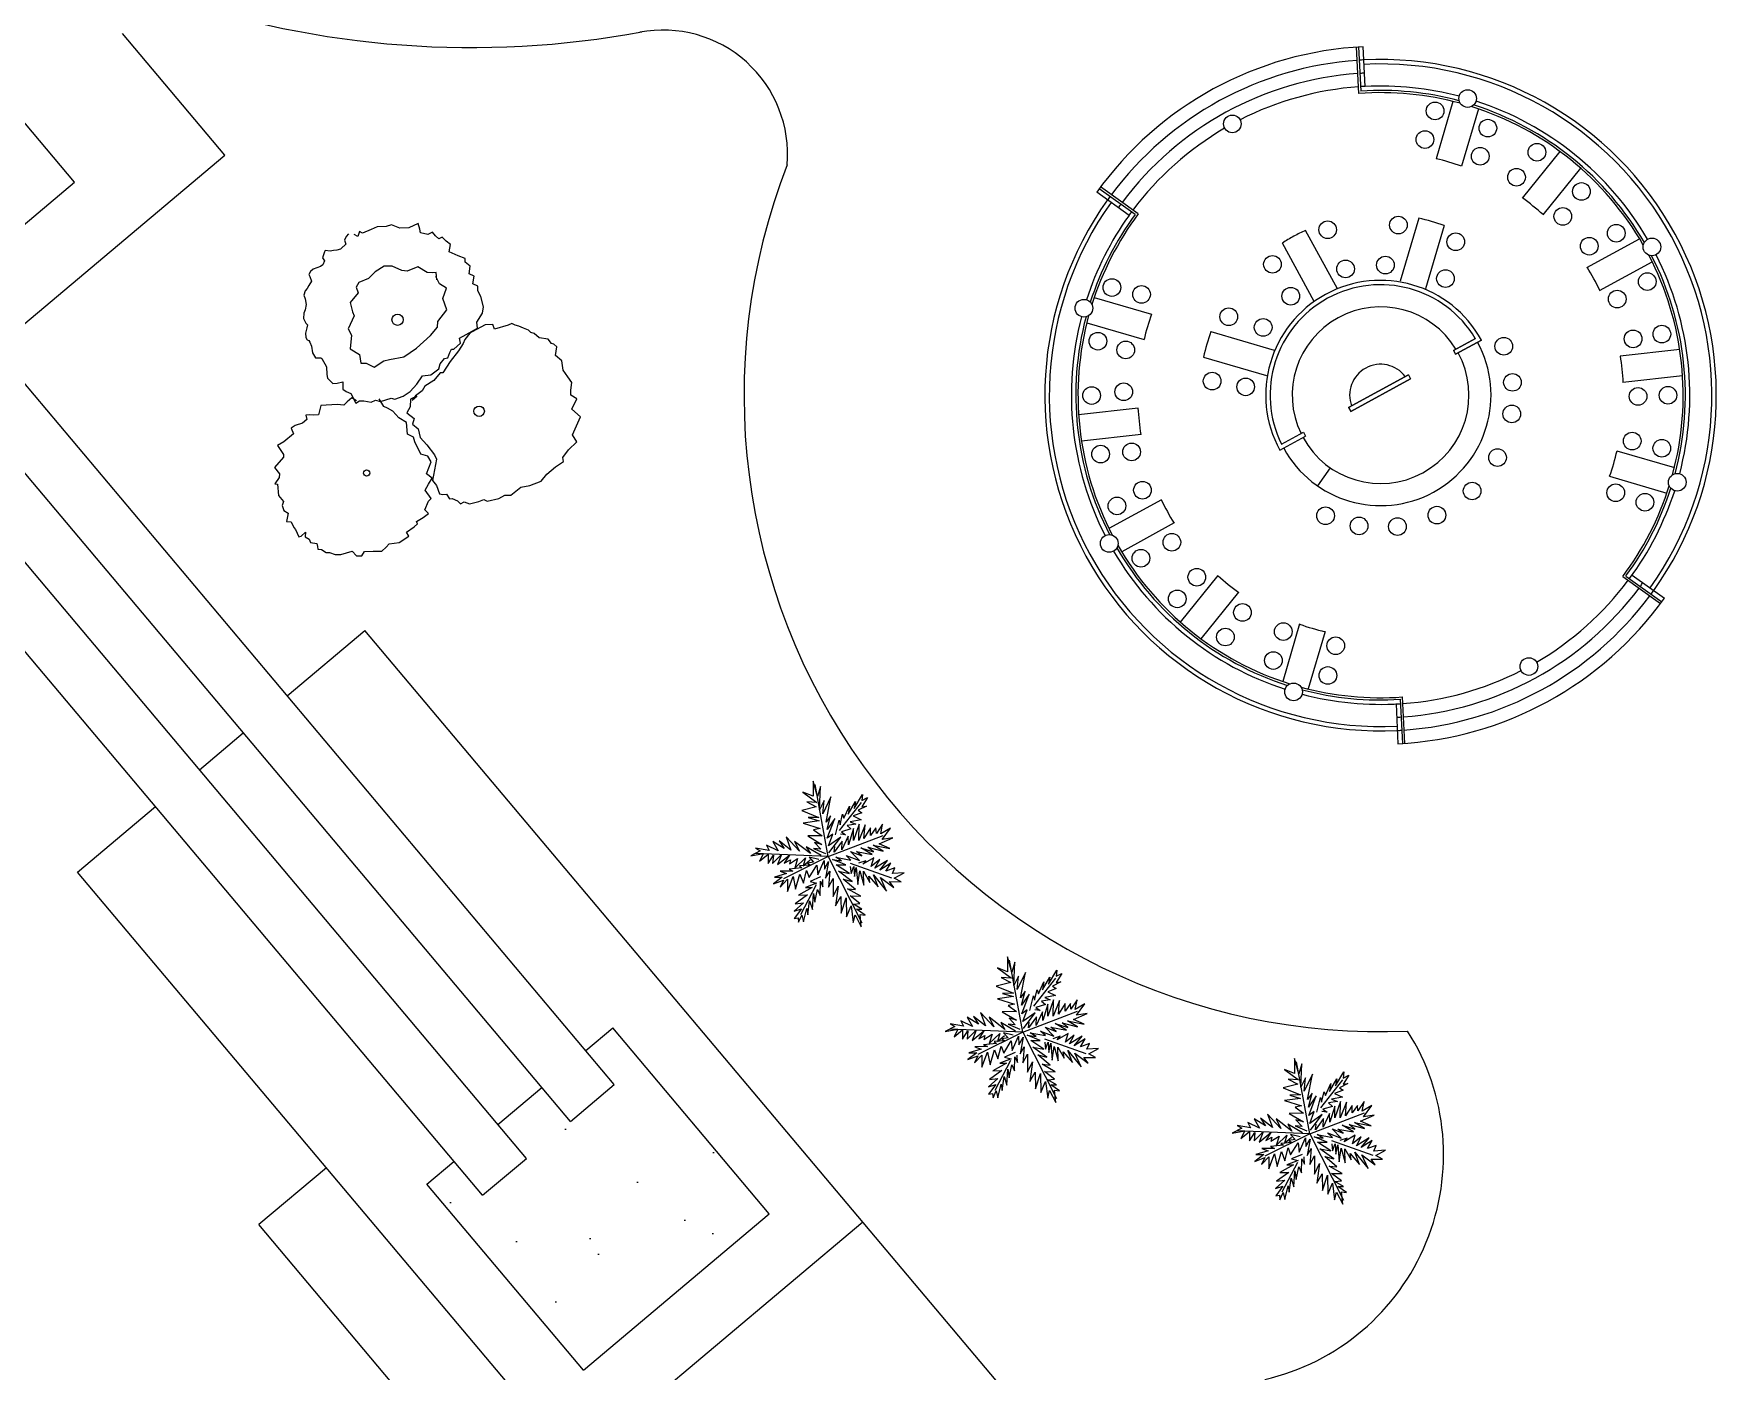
# Model space of a CAD drawing. Header units: millimetres. Extents: x 185 to 501, y 106 to 528.
# Drawn here: x 293.37 to 331.46, y 262.84 to 293.13 of the extents above; entities that cross this region are included whole.
import ezdxf

# ---------------------------------------------------------------- set-up
doc = ezdxf.new("R2010")
doc.units = ezdxf.units.MM
for name, color, linetype in [('arboles', 84, 'Continuous'), ('columnas', 170, 'Continuous'), ('MUEBLES', 33, 'Continuous'), ('pavimento', 252, 'Continuous'), ('texto', 7, 'Continuous')]:
    doc.layers.add(name, color=color, linetype=linetype)
doc.layers.add('Paredes', color=141, linetype='Continuous', lineweight=9)

msp = doc.modelspace()

# ---------------------------------------------------------------- hatches: boundary and pattern name
at = {"layer": 'Paredes'}
h = msp.add_hatch(dxfattribs=at)
h.set_pattern_fill('AR-SAND', color=256, scale=0.08, angle=-5.074, style=0)
h.set_pattern_definition([(32.426, (-1948.3092, 285.1962), (0.218778, 3.911284), [0, -3.08864, 0, -3.4544, 0, -3.302]), (2.426, (-1948.309, 285.196), (4.089276, 5.394073), [0, -1.66624, 0, -2.78384, 0, -1.0668]), (322.426, (-1950.7988, 285.4173), (6.3041585, -0.5482056), [0, -1.016, 0, -3.6576, 0, -4.7752]), (312.426, (-1950.799, 285.4173), (6.242246, 1.2362), [0, -0.508, 0, -2.39776, 0, -2.7432])])
h.paths.add_polyline_path([(305.522, 268.5), (304.878, 269.266), (303.883, 268.429), (304.527, 267.663), (303.532, 266.827), (302.888, 267.592), (302.276, 267.077), (305.817, 262.868), (310.026, 266.409), (306.485, 270.618), (305.873, 270.103), (306.516, 269.337)])

# ---------------------------------------------------------------- linework, layer by layer
at = {"layer": 'arboles', "linetype": 'Continuous'}
for p, q in [((301.147, 288.754), (301.01, 288.696)), ((301.356, 288.764), (301.147, 288.754)), ((301.474, 288.803), (301.356, 288.764)), ((301.665, 288.725), (301.474, 288.803)), ((301.865, 288.735), (301.665, 288.725)), ((302.075, 288.833), (301.865, 288.735)), ((302.111, 288.705), (302.075, 288.833)), ((300.437, 288.363), (300.337, 288.265)), ((300.446, 288.539), (300.41, 288.451)), ((300.41, 288.451), (300.437, 288.363)), ((300.501, 288.598), (300.446, 288.539)), ((300.71, 288.539), (300.628, 288.578)), ((300.628, 288.578), (300.628, 288.578)), ((300.746, 288.647), (300.71, 288.539)), ((300.819, 288.608), (300.746, 288.647)), ((301.01, 288.696), (300.819, 288.608)), ((302.129, 288.617), (302.111, 288.705)), ((302.293, 288.578), (302.129, 288.617)), ((302.402, 288.637), (302.293, 288.578)), ((302.466, 288.549), (302.402, 288.637)), ((302.548, 288.481), (302.466, 288.549)), ((302.62, 288.52), (302.548, 288.481)), ((302.711, 288.432), (302.62, 288.52)), ((302.811, 288.353), (302.711, 288.432)), ((302.775, 288.187), (302.811, 288.353)), ((299.955, 288.187), (299.909, 288.05)), ((299.909, 288.05), (299.955, 287.982)), ((299.955, 287.982), (299.918, 287.894)), ((299.973, 288.217), (299.955, 288.187)), ((300.082, 288.207), (299.973, 288.217)), ((300.164, 288.217), (300.082, 288.207)), ((300.237, 288.226), (300.164, 288.217)), ((300.319, 288.246), (300.237, 288.226)), ((300.337, 288.265), (300.319, 288.246)), ((302.984, 288.099), (302.775, 288.187)), ((303.139, 288.041), (302.984, 288.099)), ((303.139, 287.953), (303.139, 288.041)), ((299.636, 287.747), (299.6, 287.679)), ((299.6, 287.679), (299.627, 287.63)), ((299.627, 287.63), (299.664, 287.522)), ((299.7, 287.796), (299.636, 287.747)), ((299.864, 287.855), (299.7, 287.796)), ((299.918, 287.894), (299.864, 287.855)), ((301.106, 287.737), (300.95, 287.582)), ((301.31, 287.866), (301.106, 287.737)), ((301.49, 287.866), (301.31, 287.866)), ((301.707, 287.763), (301.49, 287.866)), ((301.827, 287.75), (301.707, 287.763)), ((302.067, 287.853), (301.827, 287.75)), ((302.283, 287.724), (302.067, 287.853)), ((302.391, 287.711), (302.283, 287.724)), ((302.487, 287.724), (302.391, 287.711)), ((302.56, 287.466), (302.475, 287.634)), ((302.499, 287.556), (302.487, 287.724)), ((303.257, 287.865), (303.139, 287.953)), ((303.23, 287.689), (303.257, 287.865)), ((303.348, 287.64), (303.23, 287.689)), ((303.312, 287.464), (303.348, 287.64)), ((299.518, 287.307), (299.491, 287.209)), ((299.491, 287.209), (299.518, 287.122)), ((299.564, 287.356), (299.518, 287.307)), ((299.6, 287.425), (299.564, 287.356)), ((299.664, 287.522), (299.6, 287.425)), ((300.722, 287.259), (300.541, 287.04)), ((300.734, 287.492), (300.674, 287.389)), ((300.674, 287.389), (300.722, 287.259)), ((300.95, 287.582), (300.734, 287.492)), ((302.716, 287.363), (302.56, 287.466)), ((302.632, 287.13), (302.716, 287.363)), ((303.43, 287.415), (303.312, 287.464)), ((303.43, 287.307), (303.43, 287.415)), ((303.494, 287.18), (303.43, 287.307)), ((299.518, 286.877), (299.491, 286.799)), ((299.518, 287.122), (299.545, 286.994)), ((299.545, 286.994), (299.518, 286.877)), ((300.541, 287.04), (300.59, 286.833)), ((300.59, 286.833), (300.626, 286.743)), ((302.523, 286.614), (302.728, 286.872)), ((302.728, 286.872), (302.632, 287.13)), ((303.557, 286.946), (303.494, 287.18)), ((303.53, 286.799), (303.557, 286.946)), ((299.491, 286.799), (299.482, 286.682)), ((299.482, 286.682), (299.536, 286.574)), ((299.555, 286.466), (299.527, 286.349)), ((299.536, 286.574), (299.573, 286.535)), ((299.573, 286.535), (299.555, 286.466)), ((300.626, 286.743), (300.493, 286.446)), ((300.493, 286.446), (300.565, 286.304)), ((302.355, 286.291), (302.511, 286.485)), ((302.511, 286.485), (302.523, 286.614)), ((303.166, 286.32), (303.421, 286.457)), ((303.594, 286.535), (303.303, 286.378)), ((303.403, 286.594), (303.53, 286.799)), ((303.421, 286.457), (303.403, 286.594)), ((303.767, 286.545), (303.594, 286.535)), ((303.803, 286.437), (303.767, 286.545)), ((304.112, 286.525), (303.803, 286.437)), ((304.194, 286.564), (304.112, 286.525)), ((304.276, 286.525), (304.194, 286.564)), ((304.358, 286.506), (304.276, 286.525)), ((304.458, 286.457), (304.358, 286.506)), ((304.576, 286.418), (304.458, 286.457)), ((299.527, 286.349), (299.536, 286.251)), ((299.536, 286.251), (299.564, 286.193)), ((299.564, 286.193), (299.6, 286.183)), ((299.6, 286.183), (299.627, 286.144)), ((299.627, 286.144), (299.664, 286.056)), ((300.565, 286.304), (300.541, 285.994)), ((302.043, 286.007), (302.355, 286.291)), ((302.884, 285.987), (303.039, 286.124)), ((303.093, 286.114), (302.993, 285.948)), ((303.012, 286.232), (303.166, 286.32)), ((303.039, 286.124), (303.012, 286.232)), ((303.13, 286.202), (303.093, 286.114)), ((303.248, 286.349), (303.13, 286.202)), ((303.303, 286.378), (303.248, 286.349)), ((304.631, 286.359), (304.576, 286.418)), ((304.704, 286.339), (304.631, 286.359)), ((304.813, 286.242), (304.704, 286.339)), ((305.022, 286.212), (304.813, 286.242)), ((305.095, 286.114), (305.022, 286.212)), ((305.149, 286.095), (305.095, 286.114)), ((305.213, 286.036), (305.149, 286.095)), ((299.664, 286.056), (299.682, 285.899)), ((299.682, 285.899), (299.755, 285.792)), ((299.755, 285.792), (299.873, 285.792)), ((299.873, 285.792), (299.9, 285.772)), ((299.9, 285.772), (300, 285.586)), ((300.541, 285.994), (300.746, 285.865)), ((300.746, 285.865), (300.782, 285.671)), ((301.082, 285.581), (301.298, 285.723)), ((301.298, 285.723), (301.43, 285.749)), ((301.43, 285.749), (301.755, 285.813)), ((301.755, 285.813), (302.043, 286.007)), ((302.575, 285.655), (302.675, 285.772)), ((302.802, 285.704), (302.639, 285.45)), ((302.675, 285.772), (302.748, 285.792)), ((302.748, 285.792), (302.793, 285.909)), ((302.793, 285.909), (302.83, 285.987)), ((302.993, 285.948), (302.802, 285.704)), ((302.83, 285.987), (302.884, 285.987)), ((305.186, 285.841), (305.213, 286.036)), ((305.331, 285.723), (305.186, 285.841)), ((305.359, 285.508), (305.331, 285.723)), ((300, 285.586), (300.009, 285.41)), ((300.009, 285.41), (300.028, 285.332)), ((300.028, 285.332), (300.146, 285.205)), ((300.782, 285.671), (300.902, 285.671)), ((300.902, 285.671), (301.082, 285.581)), ((302.047, 285.195), (302.175, 285.381)), ((302.175, 285.381), (302.366, 285.401)), ((302.366, 285.401), (302.548, 285.538)), ((302.575, 285.45), (302.429, 285.274)), ((302.548, 285.538), (302.575, 285.655)), ((302.639, 285.45), (302.575, 285.45)), ((305.468, 285.362), (305.359, 285.508)), ((305.559, 285.234), (305.468, 285.362)), ((300.146, 285.205), (300.246, 285.215)), ((300.246, 285.215), (300.373, 285.244)), ((300.373, 285.244), (300.373, 285.078)), ((300.373, 285.078), (300.446, 285.029)), ((300.446, 285.029), (300.555, 284.98)), ((300.555, 284.98), (300.664, 284.765)), ((301.547, 284.853), (301.738, 284.922)), ((301.738, 284.922), (301.893, 285.029)), ((301.893, 285.029), (302.047, 285.195)), ((302.047, 284.922), (301.902, 284.853)), ((302.02, 284.931), (301.938, 284.834)), ((301.938, 284.834), (302.047, 284.922)), ((302.165, 285.039), (302.02, 284.931)), ((302.229, 285.146), (302.165, 285.039)), ((302.429, 285.274), (302.229, 285.146)), ((305.531, 285.058), (305.559, 285.234)), ((305.531, 284.941), (305.531, 285.058)), ((305.668, 284.863), (305.531, 284.941)), ((299.873, 284.706), (299.818, 284.501)), ((300.246, 284.736), (299.873, 284.706)), ((300.392, 284.716), (300.246, 284.736)), ((300.473, 284.794), (300.392, 284.716)), ((300.573, 284.882), (300.473, 284.794)), ((300.683, 284.814), (300.573, 284.882)), ((300.664, 284.765), (300.746, 284.814)), ((300.746, 284.814), (300.846, 284.814)), ((300.846, 284.814), (301.01, 284.785)), ((301.01, 284.785), (301.11, 284.834)), ((301.11, 284.834), (301.228, 284.804)), ((301.301, 284.687), (301.192, 284.863)), ((301.228, 284.804), (301.465, 284.873)), ((301.383, 284.648), (301.301, 284.687)), ((301.501, 284.579), (301.383, 284.648)), ((301.465, 284.873), (301.547, 284.853)), ((301.638, 284.433), (301.501, 284.579)), ((301.893, 284.677), (301.82, 284.54)), ((301.82, 284.54), (301.984, 284.413)), ((301.902, 284.853), (301.893, 284.677)), ((305.559, 284.628), (305.668, 284.863)), ((305.75, 284.452), (305.559, 284.628)), ((299.291, 284.257), (299.2, 284.198)), ((299.2, 284.198), (299.254, 284.071)), ((299.455, 284.306), (299.291, 284.257)), ((299.555, 284.394), (299.455, 284.306)), ((299.609, 284.501), (299.536, 284.491)), ((299.536, 284.491), (299.555, 284.394)), ((299.709, 284.491), (299.609, 284.501)), ((299.818, 284.501), (299.709, 284.491)), ((301.811, 284.325), (301.638, 284.433)), ((301.838, 284.061), (301.811, 284.325)), ((301.984, 284.413), (301.947, 284.286)), ((301.947, 284.286), (302.075, 284.178)), ((302.075, 284.178), (302.12, 283.983)), ((305.568, 284.042), (305.75, 284.452)), ((299.036, 283.885), (298.89, 283.807)), ((298.89, 283.807), (299.027, 283.602)), ((299.254, 284.071), (299.036, 283.885)), ((301.974, 283.993), (301.838, 284.061)), ((302.002, 283.885), (301.974, 283.993)), ((302.138, 283.611), (302.002, 283.885)), ((302.12, 283.983), (302.275, 283.817)), ((302.275, 283.817), (302.448, 283.592)), ((305.477, 283.709), (305.668, 283.885)), ((305.668, 283.885), (305.568, 284.042)), ((299.027, 283.543), (298.827, 283.308)), ((299.027, 283.602), (299.027, 283.543)), ((302.293, 283.563), (302.138, 283.611)), ((302.266, 283.162), (302.375, 283.435)), ((302.375, 283.435), (302.293, 283.563)), ((302.493, 283.494), (302.402, 283.015)), ((302.448, 283.592), (302.493, 283.494)), ((305.186, 283.318), (305.368, 283.445)), ((305.35, 283.533), (305.477, 283.709)), ((305.368, 283.445), (305.35, 283.533)), ((298.827, 283.308), (298.936, 283.162)), ((298.927, 283.083), (298.836, 282.937)), ((298.936, 283.162), (298.927, 283.083)), ((302.393, 283.064), (302.266, 283.162)), ((302.311, 282.927), (302.393, 283.064)), ((302.402, 283.015), (302.493, 282.898)), ((304.858, 282.995), (304.986, 283.152)), ((304.986, 283.152), (305.186, 283.318)), ((298.836, 282.937), (298.89, 282.927)), ((298.89, 282.927), (298.918, 282.673)), ((298.918, 282.673), (299.027, 282.536)), ((302.238, 282.79), (302.311, 282.927)), ((302.375, 282.604), (302.238, 282.79)), ((302.493, 282.898), (302.557, 282.712)), ((302.557, 282.712), (302.639, 282.692)), ((302.639, 282.692), (302.72, 282.702)), ((302.72, 282.702), (302.784, 282.595)), ((303.903, 282.604), (304.04, 282.683)), ((304.04, 282.683), (304.176, 282.683)), ((304.176, 282.683), (304.403, 282.859)), ((304.403, 282.859), (304.604, 282.898)), ((304.604, 282.898), (304.858, 282.995)), ((299.027, 282.536), (299, 282.448)), ((299, 282.448), (299.036, 282.331)), ((299.036, 282.331), (299.136, 282.272)), ((299.136, 282.272), (299.1, 282.086)), ((302.193, 282.174), (302.311, 282.262)), ((302.229, 282.35), (302.311, 282.546)), ((302.311, 282.262), (302.229, 282.35)), ((302.311, 282.546), (302.375, 282.604)), ((302.784, 282.595), (302.848, 282.604)), ((302.848, 282.604), (302.966, 282.555)), ((302.966, 282.555), (303.039, 282.487)), ((303.039, 282.487), (303.121, 282.526)), ((303.121, 282.526), (303.239, 282.487)), ((303.239, 282.487), (303.448, 282.536)), ((303.448, 282.536), (303.566, 282.585)), ((303.566, 282.585), (303.639, 282.546)), ((303.639, 282.546), (303.903, 282.604)), ((299.1, 282.086), (299.2, 282.076)), ((299.2, 282.076), (299.263, 281.949)), ((299.263, 281.949), (299.3, 281.9)), ((299.3, 281.9), (299.373, 281.734)), ((301.811, 281.842), (301.984, 281.959)), ((301.984, 281.959), (302.065, 282.027)), ((302.038, 282.086), (302.193, 282.174)), ((302.065, 282.027), (302.038, 282.086)), ((299.373, 281.734), (299.427, 281.754)), ((299.427, 281.754), (299.527, 281.842)), ((299.527, 281.842), (299.518, 281.734)), ((299.518, 281.734), (299.609, 281.685)), ((299.609, 281.685), (299.636, 281.607)), ((299.636, 281.607), (299.782, 281.587)), ((299.782, 281.587), (299.8, 281.519)), ((299.8, 281.519), (299.809, 281.46)), ((301.256, 281.411), (301.356, 281.499)), ((301.356, 281.499), (301.42, 281.578)), ((301.42, 281.578), (301.647, 281.607)), ((301.647, 281.607), (301.865, 281.754)), ((301.865, 281.754), (301.811, 281.842)), ((299.809, 281.46), (299.891, 281.451)), ((299.891, 281.451), (299.991, 281.382)), ((299.991, 281.382), (300.073, 281.382)), ((300.073, 281.382), (300.2, 281.333)), ((300.2, 281.333), (300.328, 281.333)), ((300.328, 281.333), (300.583, 281.411)), ((300.583, 281.411), (300.683, 281.304)), ((300.683, 281.304), (300.801, 281.304)), ((300.801, 281.304), (300.865, 281.402)), ((300.865, 281.402), (301.056, 281.411)), ((301.056, 281.411), (301.256, 281.411)), ((311.36, 274.499), (311.065, 276.127)), ((311.615, 275.088), (312.11, 275.723)), ((311.36, 274.499), (312.604, 274.974)), ((311.36, 274.499), (309.708, 274.57)), ((311.36, 274.499), (310.344, 273.992)), ((311.36, 274.499), (312.122, 272.999)), ((311.857, 274.35), (312.791, 274.017)), ((311.086, 273.854), (310.73, 273.175)), ((315.761, 270.522), (315.466, 272.15)), ((316.016, 271.111), (316.511, 271.746)), ((315.761, 270.522), (317.005, 270.997)), ((315.761, 270.522), (314.109, 270.592)), ((315.761, 270.522), (314.745, 270.015)), ((315.761, 270.522), (316.523, 269.021)), ((316.258, 270.373), (317.193, 270.04)), ((315.487, 269.876), (315.131, 269.198)), ((322.258, 268.219), (321.962, 269.847)), ((322.513, 268.808), (323.008, 269.443)), ((322.258, 268.219), (323.502, 268.694)), ((322.258, 268.219), (320.606, 268.289)), ((322.258, 268.219), (321.242, 267.712)), ((322.258, 268.219), (323.02, 266.719)), ((322.755, 268.07), (323.689, 267.737)), ((321.984, 267.573), (321.628, 266.895))]:
    msp.add_line(p, q, dxfattribs=at)
at = {"layer": 'arboles', "linetype": 'Continuous', "flags": 128}
for points in [[(311.375, 274.579), (311.642, 274.939), (311.363, 274.737), (311.461, 275.006), (311.339, 274.916), (311.506, 275.357), (311.335, 275.107), (311.414, 275.423), (311.309, 275.277), (311.422, 275.848), (311.236, 275.468), (311.267, 275.766), (311.163, 275.555), (311.183, 276.085), (311.118, 275.86), (311.015, 276.205), (311.02, 275.863), (310.788, 275.955), (311.105, 275.721), (310.876, 275.735), (311.09, 275.625), (310.763, 275.543), (311.149, 275.382), (310.907, 275.378), (311.151, 275.304), (310.789, 275.252), (311.178, 275.133), (311.029, 275.106), (311.222, 274.967), (310.894, 274.963), (311.217, 274.774), (311.051, 274.816), (311.191, 274.668), (311.029, 274.679), (311.298, 274.564)], [(311.522, 274.991), (311.605, 275.324), (311.626, 275.219), (311.685, 275.454), (311.716, 275.369), (311.838, 275.636), (311.807, 275.458), (311.973, 275.744), (311.947, 275.587), (312.134, 275.903), (312.121, 275.764), (312.25, 275.831), (312.12, 275.622), (312.223, 275.639), (312.035, 275.544), (312.12, 275.488), (311.926, 275.416), (312.102, 275.328), (311.858, 275.282), (311.986, 275.228), (311.786, 275.201), (311.874, 275.123), (311.659, 275.056), (311.754, 274.989), (311.637, 275.005)], [(311.144, 274.43), (310.925, 274.485), (311.029, 274.368), (310.891, 274.351), (310.956, 274.3), (310.711, 274.284), (310.764, 274.24), (310.473, 274.214), (310.561, 274.17), (310.275, 274.165), (310.418, 274.116), (310.143, 274.034), (310.32, 274.033), (310.117, 273.876), (310.345, 273.962), (310.271, 273.803), (310.436, 273.982), (310.436, 273.706), (310.565, 274.049), (310.622, 273.758), (310.72, 274.096), (310.798, 273.891), (310.87, 274.179), (310.93, 274.022), (311.098, 274.299), (311.122, 274.086), (311.268, 274.408), (311.275, 274.212), (311.369, 274.382), (311.301, 274.007), (311.393, 274.169), (311.367, 273.805), (311.471, 273.999), (311.468, 273.59), (311.583, 273.824), (311.524, 273.382), (311.646, 273.593), (311.651, 273.216), (311.767, 273.562), (311.772, 273.134), (311.877, 273.379), (311.926, 273.005), (311.969, 273.179), (312.108, 272.908), (312.079, 273.187), (312.195, 273.17), (312.001, 273.305), (312.122, 273.309), (311.931, 273.422), (312.077, 273.437), (311.856, 273.605), (312.096, 273.6), (311.798, 273.77), (311.979, 273.751), (311.701, 273.984), (311.904, 273.933), (311.59, 274.163), (311.841, 274.113), (311.541, 274.309), (311.756, 274.307), (311.458, 274.429), (311.662, 274.399), (311.528, 274.485), (311.874, 274.419), (311.767, 274.524), (312.069, 274.405), (311.866, 274.611), (312.118, 274.514), (311.999, 274.608), (312.353, 274.541), (312.095, 274.696), (312.382, 274.603), (312.253, 274.708), (312.602, 274.621), (312.373, 274.756), (312.751, 274.683), (312.514, 274.785), (312.819, 274.92), (312.581, 274.881), (312.767, 275.14), (312.548, 275.01), (312.59, 275.228), (312.452, 275.021), (312.44, 275.145), (312.32, 274.976), (312.319, 275.145), (312.169, 274.906), (312.195, 275.219), (312.049, 274.859), (312.056, 275.232), (311.928, 274.859), (311.932, 275.13), (311.819, 274.765), (311.812, 274.961), (311.669, 274.648), (311.675, 274.845), (311.491, 274.593), (311.51, 274.722)], [(311.198, 274.524), (310.863, 274.72), (310.957, 274.563), (310.599, 274.838), (310.708, 274.617), (310.405, 274.943), (310.516, 274.643), (310.249, 274.852), (310.362, 274.682), (310.104, 274.841), (310.227, 274.625), (309.962, 274.756), (310.022, 274.633), (309.716, 274.688), (309.822, 274.627), (309.609, 274.517), (309.893, 274.566), (309.806, 274.39), (310.001, 274.552), (310, 274.341), (310.117, 274.532), (310.1, 274.342), (310.305, 274.541), (310.213, 274.314), (310.479, 274.532), (310.365, 274.349), (310.505, 274.426), (310.481, 274.333), (310.666, 274.45), (310.6, 274.238), (310.844, 274.471), (310.789, 274.286), (310.952, 274.422)], [(311.859, 274.272), (311.875, 274.113), (311.937, 274.274), (311.952, 274.042), (311.995, 274.247), (312.029, 273.867), (312.076, 274.175), (312.166, 273.846), (312.159, 274.163), (312.302, 273.907), (312.275, 274.056), (312.489, 273.808), (312.382, 274.085), (312.682, 273.717), (312.543, 274.023), (312.844, 273.797), (312.748, 273.929), (313.011, 273.928), (312.854, 274.01), (313.075, 274.132), (312.815, 274.11), (312.869, 274.239), (312.666, 274.169), (312.775, 274.349), (312.529, 274.191), (312.704, 274.41), (312.418, 274.231), (312.525, 274.433), (312.33, 274.275), (312.391, 274.467), (312.143, 274.322), (312.211, 274.404), (312.042, 274.347)], [(311.187, 274.035), (310.95, 273.931), (311.096, 273.894), (310.842, 273.794), (310.994, 273.799), (310.687, 273.621), (310.887, 273.627), (310.608, 273.426), (310.799, 273.451), (310.588, 273.262), (310.752, 273.312), (310.59, 273.098), (310.68, 273.11), (310.689, 273.009), (310.759, 273.168), (310.798, 273.016), (310.875, 273.324), (310.895, 273.177), (310.939, 273.494), (311.003, 273.301), (311.024, 273.658), (311.053, 273.465), (311.117, 273.755), (311.178, 273.619), (311.184, 273.937), (311.24, 273.815), (311.238, 273.979)], [(315.776, 270.602), (316.043, 270.962), (315.764, 270.76), (315.862, 271.029), (315.74, 270.938), (315.907, 271.38), (315.736, 271.129), (315.815, 271.446), (315.71, 271.3), (315.823, 271.871), (315.637, 271.49), (315.668, 271.789), (315.564, 271.578), (315.584, 272.107), (315.519, 271.882), (315.416, 272.227), (315.421, 271.885), (315.189, 271.978), (315.506, 271.743), (315.277, 271.757), (315.491, 271.648), (315.164, 271.566), (315.55, 271.404), (315.308, 271.4), (315.552, 271.326), (315.19, 271.274), (315.579, 271.156), (315.43, 271.128), (315.623, 270.989), (315.295, 270.985), (315.618, 270.796), (315.452, 270.838), (315.592, 270.691), (315.43, 270.701), (315.699, 270.586)], [(315.923, 271.013), (316.006, 271.346), (316.027, 271.242), (316.086, 271.477), (316.117, 271.392), (316.24, 271.659), (316.208, 271.481), (316.375, 271.767), (316.348, 271.61), (316.535, 271.925), (316.522, 271.786), (316.651, 271.853), (316.521, 271.644), (316.624, 271.661), (316.436, 271.566), (316.522, 271.51), (316.327, 271.438), (316.503, 271.351), (316.259, 271.304), (316.387, 271.251), (316.187, 271.223), (316.275, 271.145), (316.06, 271.078), (316.155, 271.011), (316.038, 271.028)], [(315.545, 270.452), (315.326, 270.507), (315.43, 270.391), (315.292, 270.373), (315.357, 270.323), (315.112, 270.307), (315.165, 270.263), (314.874, 270.237), (314.962, 270.193), (314.676, 270.187), (314.819, 270.138), (314.544, 270.056), (314.721, 270.055), (314.518, 269.899), (314.746, 269.984), (314.672, 269.826), (314.837, 270.004), (314.837, 269.728), (314.966, 270.071), (315.023, 269.781), (315.121, 270.119), (315.199, 269.914), (315.271, 270.202), (315.331, 270.045), (315.499, 270.322), (315.523, 270.109), (315.669, 270.43), (315.676, 270.234), (315.77, 270.405), (315.702, 270.029), (315.794, 270.192), (315.768, 269.827), (315.872, 270.021), (315.869, 269.612), (315.984, 269.847), (315.925, 269.404), (316.047, 269.615), (316.052, 269.239), (316.168, 269.585), (316.173, 269.156), (316.278, 269.402), (316.327, 269.028), (316.37, 269.202), (316.509, 268.93), (316.48, 269.209), (316.596, 269.193), (316.402, 269.328), (316.524, 269.332), (316.332, 269.445), (316.478, 269.46), (316.257, 269.627), (316.497, 269.623), (316.199, 269.793), (316.38, 269.773), (316.102, 270.007), (316.305, 269.956), (315.991, 270.185), (316.242, 270.136), (315.942, 270.332), (316.157, 270.329), (315.859, 270.451), (316.063, 270.422), (315.929, 270.507), (316.275, 270.442), (316.168, 270.547), (316.47, 270.428), (316.267, 270.634), (316.519, 270.536), (316.4, 270.631), (316.754, 270.563), (316.496, 270.719), (316.783, 270.625), (316.654, 270.731), (317.003, 270.644), (316.774, 270.779), (317.152, 270.705), (316.915, 270.808), (317.22, 270.943), (316.982, 270.903), (317.168, 271.163), (316.949, 271.032), (316.991, 271.25), (316.853, 271.043), (316.841, 271.167), (316.721, 270.999), (316.72, 271.167), (316.57, 270.929), (316.596, 271.241), (316.45, 270.881), (316.457, 271.255), (316.329, 270.881), (316.333, 271.152), (316.22, 270.788), (316.213, 270.984), (316.07, 270.67), (316.076, 270.867), (315.892, 270.616), (315.911, 270.744)], [(315.599, 270.547), (315.264, 270.743), (315.358, 270.585), (315, 270.861), (315.109, 270.639), (314.806, 270.965), (314.917, 270.666), (314.65, 270.875), (314.763, 270.704), (314.505, 270.864), (314.628, 270.648), (314.363, 270.779), (314.423, 270.656), (314.117, 270.711), (314.223, 270.65), (314.01, 270.539), (314.294, 270.589), (314.207, 270.413), (314.402, 270.575), (314.401, 270.364), (314.518, 270.554), (314.501, 270.365), (314.706, 270.563), (314.614, 270.336), (314.88, 270.554), (314.766, 270.372), (314.906, 270.449), (314.882, 270.355), (315.067, 270.473), (315.001, 270.261), (315.245, 270.493), (315.19, 270.309), (315.353, 270.444)], [(316.26, 270.295), (316.276, 270.136), (316.338, 270.297), (316.353, 270.064), (316.396, 270.269), (316.43, 269.89), (316.477, 270.197), (316.567, 269.869), (316.56, 270.185), (316.703, 269.929), (316.676, 270.079), (316.89, 269.831), (316.783, 270.108), (317.083, 269.739), (316.944, 270.046), (317.245, 269.82), (317.149, 269.951), (317.412, 269.95), (317.255, 270.033), (317.476, 270.154), (317.216, 270.133), (317.27, 270.262), (317.067, 270.192), (317.176, 270.372), (316.93, 270.213), (317.105, 270.432), (316.819, 270.254), (316.926, 270.456), (316.731, 270.298), (316.792, 270.489), (316.544, 270.344), (316.612, 270.427), (316.443, 270.37)], [(315.588, 270.058), (315.351, 269.953), (315.497, 269.917), (315.243, 269.816), (315.395, 269.821), (315.088, 269.644), (315.288, 269.65), (315.009, 269.448), (315.2, 269.474), (314.989, 269.285), (315.153, 269.335), (314.991, 269.121), (315.081, 269.133), (315.09, 269.031), (315.16, 269.19), (315.199, 269.038), (315.277, 269.347), (315.296, 269.2), (315.341, 269.516), (315.404, 269.323), (315.425, 269.68), (315.454, 269.488), (315.518, 269.778), (315.579, 269.642), (315.585, 269.959), (315.641, 269.838), (315.639, 270.002)], [(322.273, 268.299), (322.54, 268.659), (322.261, 268.457), (322.358, 268.726), (322.237, 268.636), (322.403, 269.077), (322.233, 268.826), (322.312, 269.143), (322.206, 268.997), (322.319, 269.568), (322.133, 269.188), (322.165, 269.486), (322.06, 269.275), (322.081, 269.805), (322.016, 269.579), (321.913, 269.924), (321.918, 269.582), (321.686, 269.675), (322.003, 269.44), (321.773, 269.455), (321.987, 269.345), (321.661, 269.263), (322.047, 269.101), (321.805, 269.098), (322.049, 269.023), (321.687, 268.972), (322.075, 268.853), (321.926, 268.826), (322.12, 268.686), (321.791, 268.683), (322.115, 268.494), (321.948, 268.535), (322.088, 268.388), (321.927, 268.398), (322.196, 268.284)], [(322.419, 268.711), (322.503, 269.043), (322.524, 268.939), (322.583, 269.174), (322.613, 269.089), (322.736, 269.356), (322.705, 269.178), (322.871, 269.464), (322.845, 269.307), (323.032, 269.622), (323.018, 269.483), (323.147, 269.55), (323.017, 269.341), (323.121, 269.359), (322.933, 269.263), (323.018, 269.208), (322.823, 269.136), (323, 269.048), (322.755, 269.002), (322.884, 268.948), (322.683, 268.921), (322.772, 268.842), (322.556, 268.776), (322.652, 268.708), (322.535, 268.725)], [(322.042, 268.15), (321.822, 268.205), (321.927, 268.088), (321.789, 268.071), (321.854, 268.02), (321.608, 268.004), (321.662, 267.96), (321.371, 267.934), (321.459, 267.89), (321.173, 267.884), (321.316, 267.836), (321.041, 267.754), (321.218, 267.752), (321.015, 267.596), (321.243, 267.681), (321.169, 267.523), (321.334, 267.702), (321.334, 267.426), (321.463, 267.769), (321.52, 267.478), (321.617, 267.816), (321.695, 267.611), (321.768, 267.899), (321.827, 267.742), (321.996, 268.019), (322.02, 267.806), (322.165, 268.127), (322.172, 267.932), (322.267, 268.102), (322.199, 267.727), (322.291, 267.889), (322.265, 267.525), (322.369, 267.718), (322.366, 267.309), (322.481, 267.544), (322.422, 267.101), (322.543, 267.312), (322.548, 266.936), (322.665, 267.282), (322.67, 266.854), (322.775, 267.099), (322.823, 266.725), (322.867, 266.899), (323.006, 266.627), (322.977, 266.906), (323.093, 266.89), (322.898, 267.025), (323.02, 267.029), (322.829, 267.142), (322.975, 267.157), (322.754, 267.324), (322.994, 267.32), (322.696, 267.49), (322.876, 267.471), (322.598, 267.704), (322.801, 267.653), (322.488, 267.883), (322.739, 267.833), (322.438, 268.029), (322.653, 268.027), (322.356, 268.149), (322.56, 268.119), (322.426, 268.204), (322.772, 268.139), (322.665, 268.244), (322.967, 268.125), (322.764, 268.331), (323.016, 268.233), (322.897, 268.328), (323.251, 268.261), (322.992, 268.416), (323.28, 268.323), (323.151, 268.428), (323.5, 268.341), (323.271, 268.476), (323.649, 268.403), (323.412, 268.505), (323.717, 268.64), (323.479, 268.601), (323.664, 268.86), (323.446, 268.729), (323.488, 268.948), (323.35, 268.741), (323.338, 268.864), (323.218, 268.696), (323.217, 268.864), (323.067, 268.626), (323.093, 268.939), (322.947, 268.578), (322.954, 268.952), (322.826, 268.579), (322.829, 268.849), (322.717, 268.485), (322.71, 268.681), (322.566, 268.368), (322.572, 268.564), (322.389, 268.313), (322.408, 268.442)], [(322.095, 268.244), (321.761, 268.44), (321.855, 268.283), (321.497, 268.558), (321.605, 268.337), (321.303, 268.662), (321.414, 268.363), (321.147, 268.572), (321.259, 268.402), (321.002, 268.561), (321.124, 268.345), (320.86, 268.476), (320.92, 268.353), (320.614, 268.408), (320.72, 268.347), (320.507, 268.237), (320.791, 268.286), (320.703, 268.11), (320.899, 268.272), (320.898, 268.061), (321.015, 268.252), (320.998, 268.062), (321.203, 268.261), (321.111, 268.034), (321.377, 268.252), (321.262, 268.069), (321.402, 268.146), (321.379, 268.053), (321.564, 268.17), (321.498, 267.958), (321.741, 268.19), (321.686, 268.006), (321.85, 268.142)], [(322.757, 267.992), (322.773, 267.833), (322.835, 267.994), (322.85, 267.762), (322.893, 267.967), (322.927, 267.587), (322.974, 267.895), (323.064, 267.566), (323.057, 267.882), (323.2, 267.627), (323.173, 267.776), (323.387, 267.528), (323.279, 267.805), (323.58, 267.437), (323.441, 267.743), (323.742, 267.517), (323.646, 267.649), (323.908, 267.648), (323.752, 267.73), (323.972, 267.851), (323.713, 267.83), (323.766, 267.959), (323.563, 267.889), (323.673, 268.069), (323.427, 267.911), (323.602, 268.13), (323.316, 267.951), (323.423, 268.153), (323.228, 267.995), (323.289, 268.187), (323.041, 268.042), (323.109, 268.124), (322.94, 268.067)], [(322.085, 267.755), (321.848, 267.651), (321.994, 267.614), (321.74, 267.514), (321.892, 267.519), (321.585, 267.341), (321.785, 267.347), (321.505, 267.146), (321.697, 267.171), (321.486, 266.982), (321.649, 267.032), (321.488, 266.818), (321.577, 266.83), (321.586, 266.728), (321.656, 266.888), (321.696, 266.736), (321.773, 267.044), (321.792, 266.897), (321.837, 267.213), (321.901, 267.021), (321.922, 267.378), (321.951, 267.185), (322.015, 267.475), (322.076, 267.339), (322.082, 267.657), (322.138, 267.535), (322.136, 267.699)]]:
    msp.add_lwpolyline(points, dxfattribs=at)
at = {"layer": 'arboles', "linetype": 'Continuous'}
for centre, radius in [((301.611, 286.652), 0.128), ((303.457, 284.579), 0.119), ((300.91, 283.181), 0.0701)]:
    msp.add_circle(centre, radius, dxfattribs=at)
at = {"layer": 'columnas'}
for centre in [(325.834, 291.66), (320.507, 291.086), (320.507, 291.086), (330.006, 288.299), (317.147, 286.913), (330.58, 282.972), (317.72, 281.587), (327.22, 278.8), (327.22, 278.8), (327.22, 278.8), (327.22, 278.8), (321.893, 278.226)]:
    msp.add_circle(centre, 0.2, dxfattribs=at)
at = {"layer": 'MUEBLES'}
for p, q in [((323.373, 291.775), (323.32, 292.826)), ((323.42, 291.829), (323.37, 292.828)), ((325.502, 291.594), (325.122, 290.297)), ((326.078, 291.425), (325.697, 290.128)), ((327.923, 290.461), (327.071, 289.403)), ((328.39, 290.084), (327.538, 289.027)), ((318.309, 289.036), (317.495, 289.618)), ((318.379, 289.047), (317.524, 289.659)), ((324.727, 288.951), (324.308, 287.522)), ((325.302, 288.782), (324.883, 287.353)), ((322.362, 287.065), (321.64, 288.387)), ((322.889, 287.353), (322.166, 288.675)), ((328.534, 287.836), (329.725, 288.487)), ((328.821, 287.31), (330.013, 287.961)), ((317.381, 287.157), (318.678, 286.777)), ((317.212, 286.582), (318.509, 286.201)), ((320.024, 286.382), (321.453, 285.963)), ((319.855, 285.806), (321.284, 285.387)), ((330.635, 285.974), (329.285, 285.829)), ((330.7, 285.378), (329.349, 285.232)), ((317.027, 284.508), (318.377, 284.654)), ((317.092, 283.912), (318.442, 284.057)), ((329.212, 283.686), (330.515, 283.304)), ((322.721, 283.301), (322.435, 282.891)), ((329.043, 283.111), (330.346, 282.728)), ((318.906, 282.576), (317.714, 281.925)), ((319.193, 282.05), (318.002, 281.399)), ((319.337, 279.801), (320.189, 280.859)), ((329.348, 280.838), (330.203, 280.227)), ((329.418, 280.849), (330.232, 280.268)), ((319.804, 279.425), (320.656, 280.483)), ((322.031, 279.764), (321.649, 278.461)), ((322.607, 279.595), (322.225, 278.292)), ((324.354, 278.11), (324.407, 277.06)), ((324.307, 278.057), (324.357, 277.058))]:
    msp.add_line(p, q, dxfattribs=at)
for centre in [(325.097, 291.379), (326.291, 290.989), (324.867, 290.731), (327.403, 290.444), (326.118, 290.352), (326.94, 289.878), (328.41, 289.555), (327.988, 288.991), (322.665, 288.69), (324.265, 288.796), (329.198, 288.61), (325.564, 288.416), (328.586, 288.317), (321.416, 287.906), (323.07, 287.801), (323.972, 287.889), (325.332, 287.583), (329.901, 287.514), (317.781, 287.381), (318.451, 287.226), (321.83, 287.184), (329.219, 287.12), (320.426, 286.72), (321.205, 286.479), (330.23, 286.326), (317.464, 286.166), (318.094, 285.968), (326.652, 286.05), (329.579, 286.218), (320.05, 285.262), (320.809, 285.132), (326.849, 285.234), (317.322, 284.936), (318.048, 285.02), (329.691, 284.916), (330.369, 284.941), (326.833, 284.518), (317.526, 283.609), (318.228, 283.659), (329.558, 283.905), (330.229, 283.741), (326.51, 283.53), (317.895, 282.435), (318.473, 282.792), (325.936, 282.774), (329.185, 282.734), (329.848, 282.518), (322.617, 282.214), (325.138, 282.227), (323.376, 281.983), (324.245, 281.967), (319.138, 281.612), (318.438, 281.251), (319.703, 280.822), (319.26, 280.332), (320.737, 280.024), (320.35, 279.468), (321.661, 279.59), (322.847, 279.271), (321.436, 278.936), (322.67, 278.597)]:
    msp.add_circle(centre, 0.2, dxfattribs=at)
for radius, start, end in [(6.85, 74.7438, 94.1102), (6.9, 75.0772, 93.6858), (6.85, 29.7438, 72.5546), (6.9, 30.0772, 72.2213), (5.5, 70.5225, 76.776), (5.5, 48.0225, 54.276), (6.9, 143.6127, 162.2213), (6.85, 143.1883, 162.5546), (4.1, 69.4531, 77.8454), (4.1, 118.6492, 122.8454), (4.1, 114.4531, 118.6492), (6.85, 344.7438, 27.5546), (6.9, 345.0772, 27.2213), (5.5, 25.5225, 31.776), (2, 31.5152, 205.7833), (6.9, 165.0772, 207.2213), (6.85, 164.7438, 207.5546), (5.5, 160.5225, 166.776), (4.1, 159.4531, 167.8454), (2.5, 208.6492, 28.6492), (2, 208.6492, 28.6492), (5.5, 3.0225, 9.276), (0.7, 36.8625, 200.436), (0.7, 36.8625, 200.436), (5.5, 183.0225, 189.276), (5.5, 340.5225, 346.776), (6.85, 323.1883, 342.5546), (6.9, 323.6127, 342.2213), (5.5, 205.5225, 211.776), (6.85, 209.7438, 252.5546), (6.9, 210.0772, 252.2213), (5.5, 228.0225, 234.276), (5.5, 250.5225, 256.776), (6.85, 254.7438, 274.1102), (6.9, 255.0772, 273.6858)]:
    msp.add_arc((323.863, 284.943), radius, start, end, dxfattribs=at)
at = {"layer": 'Paredes'}
for p, q in [((306.516, 269.337), (291.066, 287.703)), ((305.522, 268.5), (290.071, 286.866)), ((304.527, 267.663), (289.076, 286.029)), ((303.532, 266.827), (288.082, 285.192)), ((305.873, 270.103), (306.485, 270.618)), ((310.026, 266.409), (306.485, 270.618)), ((305.522, 268.5), (306.516, 269.337)), ((303.883, 268.429), (304.878, 269.266)), ((302.276, 267.077), (302.888, 267.592)), ((303.532, 266.827), (304.527, 267.663)), ((305.817, 262.868), (302.276, 267.077)), ((305.817, 262.868), (310.026, 266.409))]:
    msp.add_line(p, q, dxfattribs=at)
at = {"layer": 'pavimento'}
for p, q in [((297.702, 290.377), (295.387, 293.129)), ((292.499, 285.999), (297.702, 290.377)), ((299.113, 278.137), (300.873, 279.618)), ((316.284, 261.3), (300.873, 279.618)), ((297.124, 276.463), (298.118, 277.3)), ((294.369, 274.146), (296.129, 275.627)), ((305.635, 260.755), (294.369, 274.146)), ((300.002, 267.45), (298.471, 266.163)), ((307.578, 255.338), (298.471, 266.163)), ((305.635, 260.755), (312.139, 266.227))]:
    msp.add_line(p, q, dxfattribs=at)
for centre, radius, start, end in [((303.28, 314.073), 21.258, 251.0633, 280.4578), ((307.623, 290.393), 2.817, 355.1693, 100.8854), ((323.863, 284.943), 14.41, 158.7916, 272.4355), ((320.064, 267.747), 5.225, 283.0058, 32.3933)]:
    msp.add_arc(centre, radius, start, end, dxfattribs=at)
at = {"layer": 'texto'}
for p, q in [((294.296, 289.766), (291.012, 293.669)), ((323.515, 291.934), (323.47, 292.833)), ((323.515, 291.934), (323.47, 292.833)), ((291.388, 287.32), (294.296, 289.766)), ((318.169, 289.013), (317.437, 289.537)), ((325.513, 285.958), (326.008, 286.228)), ((326.008, 286.228), (325.513, 285.958)), ((325.561, 285.87), (326.145, 286.189)), ((326.145, 286.189), (325.561, 285.87)), ((326.096, 286.276), (326.097, 286.277)), ((326.097, 286.277), (326.096, 286.276)), ((325.513, 285.958), (325.561, 285.87)), ((325.513, 285.958), (325.561, 285.87)), ((323.138, 284.661), (324.493, 285.401)), ((324.493, 285.401), (323.138, 284.661)), ((323.186, 284.573), (324.541, 285.313)), ((324.541, 285.313), (323.186, 284.573)), ((324.493, 285.401), (324.541, 285.313)), ((324.493, 285.401), (324.541, 285.313)), ((323.138, 284.661), (323.186, 284.573)), ((323.138, 284.661), (323.186, 284.573)), ((321.534, 283.784), (321.536, 283.785)), ((321.582, 283.696), (322.166, 284.015)), ((321.623, 283.833), (322.118, 284.103)), ((322.118, 284.103), (322.166, 284.015)), ((329.558, 280.872), (330.29, 280.349)), ((329.558, 280.872), (330.29, 280.349)), ((324.212, 277.952), (324.257, 277.053))]:
    msp.add_line(p, q, dxfattribs=at)
for radius, start, end in [(7.9, 92.8554, 144.4431), (7.9, 92.8554, 144.4431), (7.6, 324.4431, 92.8554), (7.6, 93.9863, 143.3122), (7.6, 93.9863, 143.3122), (7.3, 94.0328, 143.2657), (7.3, 94.0328, 143.2657), (7.6, 92.8554, 93.6093), (7.6, 92.8554, 93.6093), (7.3, 92.8554, 93.6403), (7.3, 92.8554, 93.6403), (7.5, 324.4431, 92.8554), (7, 94.0833, 117.0122), (7, 94.0833, 117.0122), (7, 92.8554, 93.674), (7, 92.8554, 93.674), (7, 75.2863, 92.8554), (7, 30.2863, 72.0122), (7, 120.2863, 143.2152), (7, 120.2863, 143.2152), (7.6, 144.4431, 272.8554), (7.5, 144.4431, 272.8554), (7.6, 143.6891, 144.4431), (7.6, 143.6891, 144.4431), (7.3, 143.6582, 144.4431), (7.3, 143.6582, 144.4431), (7, 144.4431, 162.0122), (7, 143.6245, 144.4431), (7, 143.6245, 144.4431), (7, 345.2863, 27.0122), (2.6, 28.6492, 208.6492), (2.5, 30.9417, 206.3568), (7, 165.2863, 207.0122), (7, 323.6245, 342.0122), (7, 210.2863, 252.0122), (7, 300.2863, 323.2152), (7, 300.2863, 323.2152), (7.9, 272.8554, 324.4431), (7.3, 274.0328, 323.2657), (7.6, 273.9863, 323.3122), (7.3, 323.6582, 324.4431), (7.3, 323.6582, 324.4431), (7.6, 323.6891, 324.4431), (7.6, 323.6891, 324.4431), (7, 274.0833, 297.0122), (7, 255.2863, 273.674), (7, 272.8554, 273.674), (7.3, 272.8554, 273.6403), (7.3, 272.8554, 273.6403), (7.6, 272.8554, 273.6093), (7.6, 272.8554, 273.6093)]:
    msp.add_arc((323.863, 284.943), radius, start, end, dxfattribs=at)

doc.saveas('drawing.dxf')
